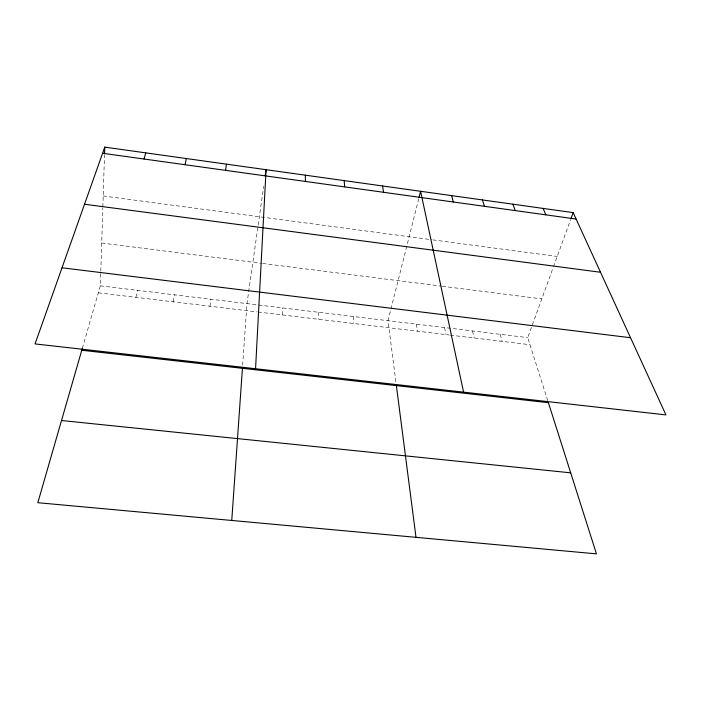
<?xml version="1.0" encoding="UTF-8"?>
<svg xmlns="http://www.w3.org/2000/svg" width="701" height="701" viewBox="0 0 701 701"><rect width="100%" height="100%" fill="white"/><g stroke="black" fill="none" stroke-linecap="round" stroke-linejoin="round"><path stroke-width="0.53" stroke-dasharray="3.5 2.63" d="M282.599 314.959L282.731 307.932M82.35 348.248L100.339 285.824L100.778 272.128M100.813 271.077L102.819 207.925M102.854 206.839L104.51 154.693M242.651 365.125L246.971 303.603L263.699 186.335M209.993 306.223L210.852 299.222M173.147 301.798L174.383 294.797M135.924 297.32L137.545 290.337M418.751 198.637L387.977 320.69L395.96 382.413M547.753 400.665L527.713 337.637L553.115 267.747M553.492 266.722L570.579 219.702M98.333 292.799L257.101 311.892M258.161 312.024L449.245 334.999M450.331 335.131L529.965 344.708M100.339 285.824L527.713 337.637M101.706 243.019L261.543 263.304M262.63 263.445L441.236 286.122M442.305 286.253L541.794 298.889M103.205 195.965L431.728 239.742M432.806 239.882L557.216 256.461M500.199 334.298L502.188 341.369M472.474 330.933L474.2 338.005M444.53 327.551L445.985 334.605M416.359 324.134L417.551 331.187M353.234 316.484L353.803 323.52M318.158 312.225L318.377 319.262"/><path stroke-width="1.05" d="M104.545 153.615L104.756 147.14L573.155 212.613L665.95 414.904L35.05 343.919L104.756 147.14M255.558 368.735L266.073 169.686L265.18 175.933M231.759 520.466L242.432 368.323M225.626 170.361L226.397 164.139M185.064 164.726L186.291 158.54M419.014 197.586L420.6 191.285L463.58 392.139M144.047 159.022L145.747 152.871M82.35 348.248L37.828 502.705L596.446 553.86L548.401 402.698L81.772 350.263M570.947 218.686L573.155 212.613M61.513 420.521L570.693 472.833M62.021 267.791L630.541 337.724M84.532 204.245L600.512 272.26M102.583 153.265L576.108 219.045M543.161 208.425L545.807 214.839M512.913 204.193L515.244 210.589M482.411 199.925L484.426 206.313M451.637 195.632L453.328 201.993M382.58 185.975L383.535 192.293M396.372 385.62L416 537.334M344.156 180.604L344.69 186.895M305.329 175.18L305.434 181.445"/></g></svg>
